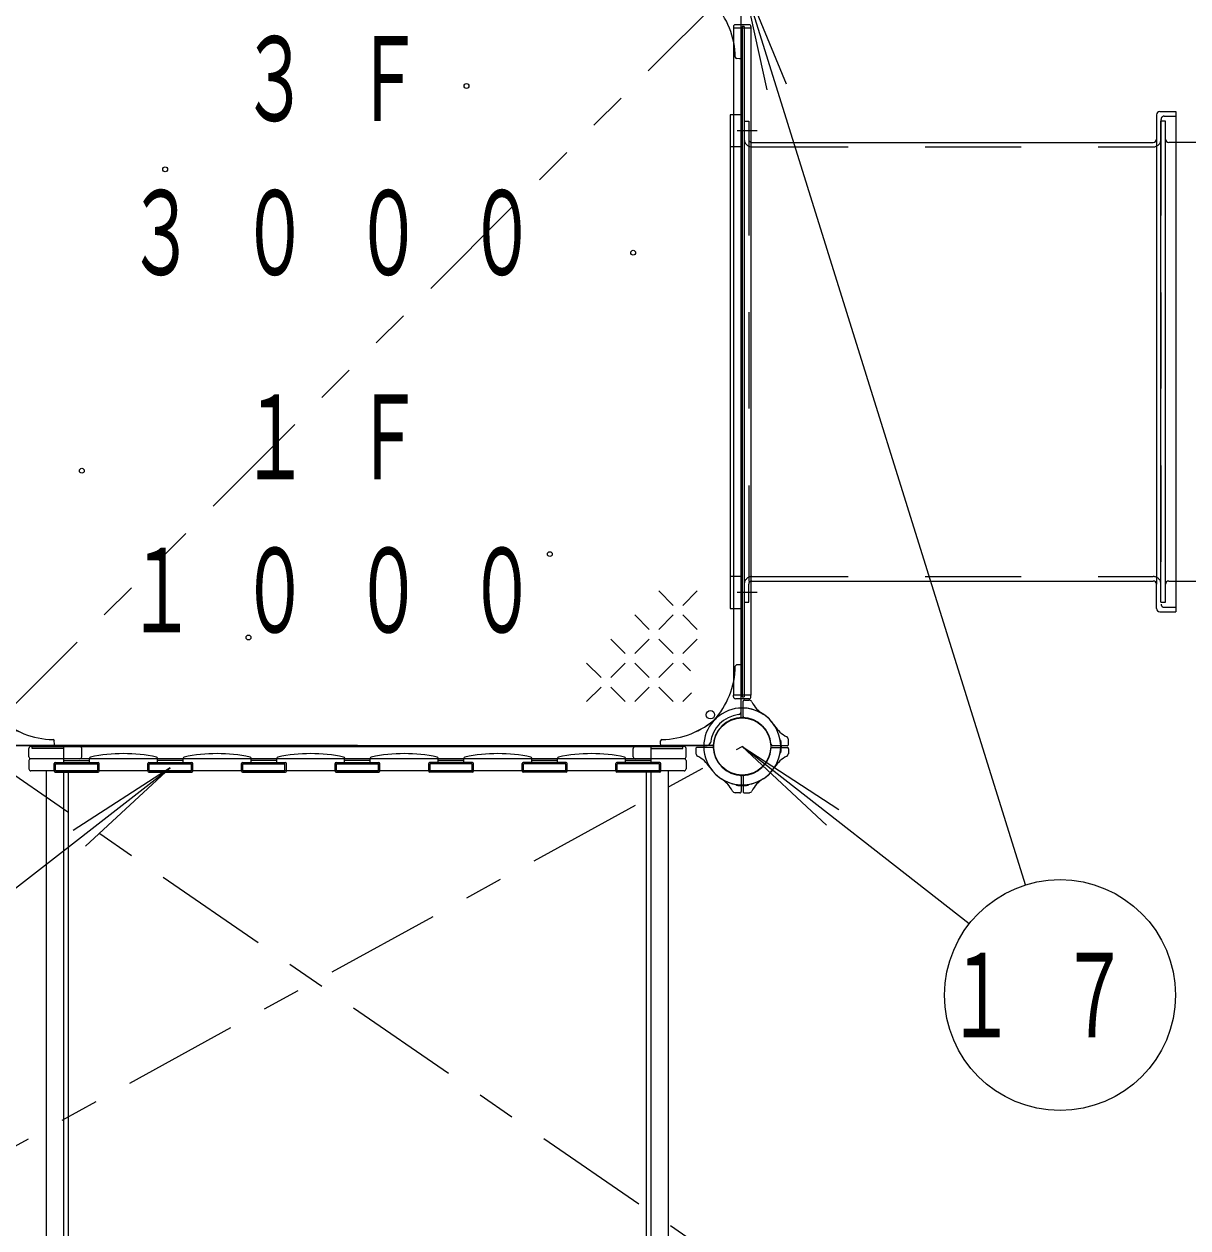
# Model space of a CAD drawing. Units: millimetres on the paper. Extents: x -385 to 0, y -594 to 267.
# Drawn here: x -236.12 to -205.87, y 151.49 to 182.77 of the extents above; entities that cross this region are included whole.
import ezdxf

# ---------------------------------------------------------------- set-up
doc = ezdxf.new("R2010")
doc.units = ezdxf.units.MM
for name, pattern in [('USER1', [4.5, 2.5, -2]), ('USER2', [6, 3, -1, 1, -1]), ('USER3', [8, 3, -1, 1, -1, 1, -1])]:
    doc.linetypes.add(name, pattern=pattern)
doc.layers.add('LY_1', color=7, linetype='Continuous', lineweight=25)
doc.styles.add('ＭＳ ゴシック', font='')
doc.styles.get('ＭＳ ゴシック').set_extended_font_data('MS Gothic')

msp = doc.modelspace()

# ---------------------------------------------------------------- linework, layer by layer
at = {"layer": 'LY_1', "lineweight": 13}
for p, q in [((-217.454, 183.999), (-216.813, 181.068)), ((-217.454, 183.999), (-216.314, 181.224)), ((-210.087, 160.401), (-217.454, 183.999)), ((-206.568, 173.999), (-206.568, 180.249)), ((-206.451, 180.249), (-206.568, 180.249)), ((-206.451, 173.999), (-206.451, 180.249)), ((-198.263, 179.699), (-206.368, 179.699)), ((-206.568, 167.749), (-206.568, 173.999)), ((-206.451, 167.749), (-206.451, 173.999)), ((-219.623, 168.042), (-219.248, 167.667)), ((-218.623, 168.042), (-218.998, 167.667)), ((-206.368, 168.299), (-198.263, 168.299)), ((-206.568, 167.749), (-206.451, 167.749)), ((-220.248, 167.417), (-219.873, 167.042)), ((-219.248, 167.417), (-219.623, 167.042)), ((-218.998, 167.417), (-218.623, 167.042)), ((-220.873, 166.792), (-220.498, 166.417)), ((-219.873, 166.792), (-220.248, 166.417)), ((-219.623, 166.792), (-219.248, 166.417)), ((-218.623, 166.792), (-218.998, 166.417)), ((-221.498, 166.167), (-221.123, 165.792)), ((-220.498, 166.167), (-220.873, 165.792)), ((-220.248, 166.167), (-219.873, 165.792)), ((-219.248, 166.167), (-219.623, 165.792)), ((-218.998, 166.167), (-218.798, 165.968)), ((-221.123, 165.542), (-221.498, 165.167)), ((-220.873, 165.542), (-220.498, 165.167)), ((-219.873, 165.542), (-220.248, 165.167)), ((-219.623, 165.542), (-219.248, 165.167)), ((-218.775, 165.39), (-218.998, 165.167)), ((-217.454, 163.999), (-215.262, 161.952)), ((-217.454, 163.999), (-214.939, 162.364)), ((-211.556, 159.386), (-217.454, 163.999)), ((-240.6, 157.017), (-232.321, 163.446)), ((-232.321, 163.446), (-234.842, 161.819)), ((-232.321, 163.446), (-234.521, 161.406))]:
    msp.add_line(p, q, dxfattribs=at)
at = {"layer": 'LY_1', "linetype": 'USER3', "lineweight": 13}
msp.add_line((-236.865, 164.588), (-218.044, 183.41), dxfattribs=at)
at = {"layer": 'LY_1'}
for p, q in [((-217.479, 173.999), (-217.479, 183.218)), ((-217.278, 182.758), (-217.631, 182.758)), ((-217.681, 182.708), (-217.681, 182.666)), ((-217.681, 182.666), (-217.681, 165.333)), ((-217.228, 182.666), (-217.681, 182.666)), ((-217.454, 182.708), (-217.454, 165.291)), ((-217.401, 182.708), (-217.454, 182.708)), ((-217.401, 182.708), (-217.401, 165.291)), ((-217.228, 182.708), (-217.228, 182.666)), ((-217.228, 182.666), (-217.228, 165.333)), ((-217.515, 181.875), (-217.602, 181.88)), ((-217.771, 180.416), (-217.771, 167.583)), ((-217.454, 180.416), (-217.771, 180.416)), ((-217.401, 180.249), (-217.284, 180.249)), ((-217.284, 180.249), (-217.284, 179.783)), ((-206.684, 180.416), (-206.684, 179.783)), ((-206.601, 180.499), (-206.184, 180.499)), ((-206.184, 180.499), (-206.184, 167.499)), ((-217.201, 179.699), (-206.768, 179.699)), ((-206.684, 179.783), (-206.684, 168.216)), ((-217.479, 164.78), (-217.479, 173.999)), ((-217.284, 167.749), (-217.284, 168.216)), ((-217.201, 168.299), (-206.768, 168.299)), ((-206.684, 167.583), (-206.684, 168.216)), ((-217.401, 167.749), (-217.284, 167.749)), ((-217.771, 167.583), (-217.454, 167.583)), ((-206.601, 167.499), (-206.184, 167.499)), ((-217.515, 166.123), (-217.602, 166.119)), ((-217.681, 165.291), (-217.681, 165.333)), ((-217.228, 165.333), (-217.681, 165.333)), ((-217.278, 165.241), (-217.631, 165.241)), ((-217.454, 165.291), (-217.401, 165.291)), ((-217.395, 165.206), (-217.274, 165.202)), ((-217.228, 165.291), (-217.228, 165.333)), ((-217.429, 164.78), (-217.429, 165.173)), ((-236.673, 164.024), (-235.364, 164.024)), ((-236.673, 164.024), (-235.364, 164.024)), ((-227.454, 164.024), (-236.544, 164.024)), ((-218.963, 163.999), (-235.946, 163.999)), ((-235.913, 163.999), (-218.996, 163.999)), ((-235.913, 163.946), (-235.913, 163.999)), ((-235.33, 164.059), (-235.335, 164.147)), ((-235.088, 163.583), (-235.088, 163.999)), ((-227.454, 164.024), (-218.365, 164.024)), ((-219.821, 163.583), (-219.821, 163.999)), ((-219.579, 164.059), (-219.574, 164.147)), ((-218.236, 164.024), (-219.545, 164.024)), ((-218.236, 164.024), (-219.545, 164.024)), ((-218.996, 163.946), (-218.996, 163.999)), ((-218.236, 163.974), (-218.628, 163.974)), ((-218.236, 163.974), (-218.628, 163.974)), ((-216.673, 164.024), (-216.281, 164.024)), ((-216.673, 164.024), (-216.281, 164.024)), ((-216.673, 163.974), (-216.281, 163.974)), ((-216.673, 163.974), (-216.281, 163.974)), ((-216.468, 164.166), (-216.466, 164.166)), ((-216.247, 164.059), (-216.252, 164.18)), ((-235.996, 163.732), (-235.996, 163.949)), ((-218.963, 163.682), (-235.946, 163.682)), ((-235.088, 163.946), (-235.913, 163.946)), ((-234.621, 163.732), (-234.621, 163.949)), ((-234.421, 163.583), (-234.421, 163.692)), ((-232.654, 163.583), (-232.654, 163.692)), ((-231.988, 163.583), (-231.988, 163.692)), ((-230.221, 163.583), (-230.221, 163.692)), ((-229.554, 163.583), (-229.554, 163.692)), ((-227.788, 163.583), (-227.788, 163.692)), ((-227.121, 163.583), (-227.121, 163.692)), ((-225.354, 163.583), (-225.354, 163.692)), ((-224.688, 163.583), (-224.688, 163.692)), ((-222.921, 163.583), (-222.921, 163.692)), ((-222.254, 163.583), (-222.254, 163.692)), ((-220.488, 163.583), (-220.488, 163.692)), ((-220.288, 163.732), (-220.288, 163.949)), ((-219.821, 163.946), (-218.996, 163.946)), ((-218.913, 163.732), (-218.913, 163.949)), ((-218.662, 163.94), (-218.657, 163.818)), ((-216.468, 163.833), (-216.466, 163.833)), ((-216.247, 163.94), (-216.252, 163.809)), ((-235.996, 163.632), (-235.996, 163.416)), ((-218.963, 163.366), (-235.946, 163.366)), ((-235.541, 121.533), (-235.541, 163.366)), ((-235.338, 163.358), (-235.338, 163.558)), ((-235.313, 163.583), (-234.196, 163.583)), ((-235.313, 163.333), (-234.196, 163.333)), ((-235.303, 163.368), (-235.303, 163.548)), ((-235.303, 163.548), (-234.206, 163.548)), ((-235.303, 163.368), (-234.206, 163.368)), ((-235.088, 163.636), (-234.421, 163.636)), ((-235.088, 121.533), (-235.088, 163.366)), ((-234.964, 122.2), (-234.964, 163.366)), ((-234.206, 163.368), (-234.206, 163.548)), ((-234.171, 163.358), (-234.171, 163.558)), ((-232.904, 163.358), (-232.904, 163.558)), ((-232.879, 163.583), (-231.763, 163.583)), ((-232.879, 163.333), (-231.763, 163.333)), ((-232.869, 163.368), (-232.869, 163.548)), ((-232.869, 163.548), (-231.773, 163.548)), ((-232.869, 163.368), (-231.773, 163.368)), ((-231.988, 163.636), (-232.654, 163.636)), ((-231.773, 163.368), (-231.773, 163.548)), ((-231.738, 163.358), (-231.738, 163.558)), ((-230.471, 163.358), (-230.471, 163.558)), ((-230.446, 163.583), (-229.329, 163.583)), ((-230.446, 163.333), (-229.329, 163.333)), ((-230.436, 163.368), (-230.436, 163.548)), ((-230.436, 163.548), (-229.339, 163.548)), ((-230.436, 163.368), (-229.339, 163.368)), ((-229.554, 163.636), (-230.221, 163.636)), ((-229.339, 163.368), (-229.339, 163.548)), ((-229.304, 163.358), (-229.304, 163.558)), ((-228.038, 163.358), (-228.038, 163.558)), ((-228.013, 163.583), (-226.896, 163.583)), ((-228.013, 163.333), (-226.896, 163.333)), ((-228.003, 163.368), (-228.003, 163.548)), ((-228.003, 163.548), (-226.906, 163.548)), ((-228.003, 163.368), (-226.906, 163.368)), ((-227.121, 163.636), (-227.788, 163.636)), ((-226.906, 163.368), (-226.906, 163.548)), ((-226.871, 163.358), (-226.871, 163.558)), ((-225.604, 163.358), (-225.604, 163.558)), ((-224.463, 163.583), (-225.579, 163.583)), ((-224.463, 163.333), (-225.579, 163.333)), ((-224.473, 163.548), (-225.569, 163.548)), ((-225.569, 163.368), (-225.569, 163.548)), ((-224.473, 163.368), (-225.569, 163.368)), ((-224.688, 163.636), (-225.354, 163.636)), ((-224.473, 163.368), (-224.473, 163.548)), ((-224.438, 163.358), (-224.438, 163.558)), ((-223.171, 163.358), (-223.171, 163.558)), ((-222.029, 163.583), (-223.146, 163.583)), ((-222.029, 163.333), (-223.146, 163.333)), ((-222.039, 163.548), (-223.136, 163.548)), ((-223.136, 163.368), (-223.136, 163.548)), ((-222.039, 163.368), (-223.136, 163.368)), ((-222.254, 163.636), (-222.921, 163.636)), ((-222.039, 163.368), (-222.039, 163.548)), ((-222.004, 163.358), (-222.004, 163.558)), ((-220.738, 163.358), (-220.738, 163.558)), ((-219.596, 163.583), (-220.713, 163.583)), ((-219.596, 163.333), (-220.713, 163.333)), ((-219.606, 163.548), (-220.703, 163.548)), ((-220.703, 163.368), (-220.703, 163.548)), ((-219.606, 163.368), (-220.703, 163.368)), ((-219.821, 163.636), (-220.488, 163.636)), ((-219.944, 122.2), (-219.944, 163.366)), ((-219.821, 121.533), (-219.821, 163.366)), ((-219.606, 163.368), (-219.606, 163.548)), ((-219.571, 163.358), (-219.571, 163.558)), ((-219.368, 121.533), (-219.368, 163.366)), ((-218.913, 163.632), (-218.913, 163.416)), ((-217.479, 163.218), (-217.479, 162.825)), ((-217.429, 163.218), (-217.429, 162.825)), ((-217.514, 162.792), (-217.635, 162.796)), ((-217.621, 163.013), (-217.621, 163.01)), ((-217.395, 162.792), (-217.264, 162.797)), ((-217.288, 163.013), (-217.288, 163.01))]:
    msp.add_line(p, q, dxfattribs=at)
at = {"layer": 'LY_1', "linetype": 'USER1', "lineweight": 13}
for p, q in [((-206.568, 180.299), (-206.568, 167.699)), ((-206.484, 180.383), (-206.184, 180.383)), ((-217.284, 179.783), (-217.284, 168.216)), ((-217.454, 179.583), (-217.771, 179.583)), ((-217.201, 179.583), (-206.768, 179.583)), ((-217.454, 168.416), (-217.771, 168.416)), ((-217.201, 168.416), (-206.768, 168.416)), ((-206.484, 167.616), (-206.184, 167.616))]:
    msp.add_line(p, q, dxfattribs=at)
at = {"layer": 'LY_1', "linetype": 'USER2', "lineweight": 13}
for p, q in [((-217.062, 179.999), (-217.586, 179.999)), ((-217.062, 167.999), (-217.586, 167.999)), ((-280.701, 129.245), (-217.454, 163.999)), ((-237.454, 163.999), (-62.071, 43.58))]:
    msp.add_line(p, q, dxfattribs=at)
at = {"layer": 'LY_1'}
for centre, radius in [((-224.621, 181.166), 0.0625), ((-232.454, 178.999), 0.0625), ((-220.288, 176.832), 0.0625), ((-234.621, 171.166), 0.0625), ((-222.454, 168.999), 0.0625), ((-230.288, 166.832), 0.0625), ((-218.279, 164.824), 0.108), ((-217.454, 163.999), 0.743), ((-217.454, 163.999), 0.743)]:
    msp.add_circle(centre, radius, dxfattribs=at)
at = {"layer": 'LY_1', "lineweight": 13}
msp.add_circle((-209.193, 157.538), 3, dxfattribs=at)
at = {"layer": 'LY_1'}
for centre, radius, start, end in [((-219.8, 181.871), 2.167, 1.0841, 42.2172), ((-217.631, 182.708), 0.05, 90, 180), ((-217.278, 182.708), 0.05, 0, 90), ((-217.6, 181.913), 0.0333, 181.0841, 267), ((-217.513, 181.909), 0.0333, 267, 0), ((-206.601, 180.416), 0.0833, 90, 180), ((-217.201, 179.783), 0.0833, 180, 270), ((-206.768, 179.783), 0.0833, 270, 0), ((-217.201, 168.216), 0.0833, 90, 180), ((-206.768, 168.216), 0.0833, 0, 90), ((-206.601, 167.583), 0.0833, 180, 270), ((-219.8, 166.127), 2.167, 317.7828, 358.9158), ((-217.6, 166.085), 0.0333, 93, 178.9159), ((-217.513, 166.09), 0.0333, 0, 93), ((-217.631, 165.291), 0.05, 180, 270), ((-217.396, 165.173), 0.0333, 88, 180), ((-217.278, 165.291), 0.05, 270, 0), ((-217.454, 163.999), 1, 90, 132.2172), ((-217.454, 163.999), 1, 90, 132.2172), ((-217.563, 164.909), 0.0833, 276.7872, 0), ((-217.454, 163.999), 1, 32.7272, 90), ((-217.454, 163.999), 1, 0, 90), ((-217.277, 165.119), 0.0833, 27.4588, 88), ((-216.463, 165.542), 0.833, 207.4588, 237.2728), ((-235.327, 166.345), 2.167, 227.7828, 268.9158), ((-235.327, 166.344), 2.167, 227.7828, 268.9158), ((-219.582, 166.345), 2.167, 271.0842, 312.2172), ((-219.582, 166.344), 2.167, 271.0842, 312.2172), ((-217.454, 163.999), 1, 137.7828, 180), ((-217.454, 163.999), 0.833, 96.7872, 173.2128), ((-217.454, 163.999), 0.75, 90, 180), ((-217.454, 163.999), 0.75, 90, 175.7293), ((-217.513, 164.78), 0.0333, 274.2707, 0), ((-217.454, 163.999), 0.75, 4.2707, 90), ((-217.454, 163.999), 0.75, 0, 90), ((-217.396, 164.78), 0.0333, 180, 265.7293), ((-215.912, 164.99), 0.833, 212.7272, 242.5412), ((-215.912, 164.99), 0.833, 212.7272, 242.5412), ((-235.946, 163.949), 0.05, 90, 180), ((-235.368, 164.145), 0.0333, 3, 88.9159), ((-235.368, 164.145), 0.0333, 3, 88.9159), ((-235.364, 164.058), 0.0333, 270, 3), ((-235.364, 164.057), 0.0333, 270, 3), ((-234.671, 163.949), 0.05, 0, 90), ((-220.238, 163.949), 0.05, 90, 180), ((-219.545, 164.058), 0.0333, 177, 270), ((-219.545, 164.057), 0.0333, 177, 270), ((-219.541, 164.145), 0.0333, 91.0841, 177), ((-219.541, 164.145), 0.0333, 91.0841, 177), ((-218.963, 163.949), 0.05, 0, 90), ((-218.628, 163.941), 0.0333, 90, 182), ((-218.628, 163.941), 0.0333, 90, 182), ((-217.454, 163.999), 1, 180, 270), ((-218.365, 164.107), 0.0833, 270, 353.2128), ((-218.236, 164.058), 0.0333, 270, 355.7293), ((-218.236, 164.057), 0.0333, 270, 355.7293), ((-218.236, 163.941), 0.0333, 4.2707, 90), ((-218.236, 163.941), 0.0333, 4.2707, 90), ((-217.454, 163.999), 0.75, 180, 270), ((-217.454, 163.999), 1, 270, 0), ((-217.454, 163.999), 0.75, 270, 0), ((-216.673, 164.058), 0.0333, 184.2707, 270), ((-216.673, 164.057), 0.0333, 184.2707, 270), ((-216.673, 163.941), 0.0333, 90, 175.7293), ((-216.673, 163.941), 0.0333, 90, 175.7293), ((-216.466, 164.149), 0.0167, 8.6269, 90), ((-217.454, 163.999), 1.017, 0, 8.6269), ((-217.454, 163.999), 1.017, 351.3731, 0), ((-216.335, 164.177), 0.0833, 2, 62.5412), ((-216.335, 164.177), 0.0833, 2, 62.5412), ((-216.281, 164.058), 0.0333, 270, 2), ((-216.281, 164.057), 0.0333, 270, 2), ((-216.281, 163.941), 0.0333, 358, 90), ((-216.281, 163.941), 0.0333, 358, 90), ((-235.946, 163.732), 0.05, 180, 270), ((-235.946, 163.632), 0.05, 90, 180), ((-234.671, 163.732), 0.05, 270, 0), ((-234.388, 163.692), 0.0333, 101.6949, 180), ((-233.538, 159.586), 4.227, 78.3051, 101.6949), ((-232.688, 163.692), 0.0333, 0, 78.3051), ((-231.954, 163.692), 0.0333, 101.6949, 180), ((-231.104, 159.586), 4.227, 78.3051, 101.6949), ((-230.254, 163.692), 0.0333, 0, 78.3051), ((-229.521, 163.692), 0.0333, 101.6949, 180), ((-228.671, 159.586), 4.227, 78.3051, 101.6949), ((-227.821, 163.692), 0.0333, 0, 78.3051), ((-227.088, 163.692), 0.0333, 101.6949, 180), ((-226.238, 159.586), 4.227, 78.3051, 101.6949), ((-225.388, 163.692), 0.0333, 0, 78.3051), ((-224.654, 163.692), 0.0333, 101.6949, 180), ((-223.804, 159.586), 4.227, 78.3051, 101.6949), ((-222.954, 163.692), 0.0333, 0, 78.3051), ((-222.221, 163.692), 0.0333, 101.6949, 180), ((-221.371, 159.586), 4.227, 78.3051, 101.6949), ((-220.521, 163.692), 0.0333, 0, 78.3051), ((-220.238, 163.732), 0.05, 180, 270), ((-218.963, 163.732), 0.05, 270, 0), ((-218.963, 163.632), 0.05, 0, 90), ((-218.574, 163.822), 0.0833, 182, 242.5412), ((-218.574, 163.821), 0.0833, 182, 242.5412), ((-218.997, 163.008), 0.833, 32.7272, 62.5412), ((-218.997, 163.008), 0.833, 32.7272, 62.5412), ((-217.454, 163.999), 0.75, 184.2707, 270), ((-217.454, 163.999), 0.75, 270, 355.7293), ((-215.912, 163.008), 0.833, 117.4588, 147.2728), ((-215.912, 163.008), 0.833, 117.4588, 147.2728), ((-216.466, 163.849), 0.0167, 270, 351.3731), ((-216.335, 163.822), 0.0833, 297.4588, 358), ((-216.335, 163.821), 0.0833, 297.4588, 358), ((-235.946, 163.416), 0.05, 180, 270), ((-235.313, 163.558), 0.025, 90, 180), ((-235.313, 163.358), 0.025, 180, 270), ((-234.196, 163.558), 0.025, 0, 90), ((-234.196, 163.358), 0.025, 270, 0), ((-232.879, 163.558), 0.025, 90, 180), ((-232.879, 163.358), 0.025, 180, 270), ((-231.763, 163.558), 0.025, 0, 90), ((-231.763, 163.358), 0.025, 270, 0), ((-230.446, 163.558), 0.025, 90, 180), ((-230.446, 163.358), 0.025, 180, 270), ((-229.329, 163.558), 0.025, 0, 90), ((-229.329, 163.358), 0.025, 270, 0), ((-228.013, 163.558), 0.025, 90, 180), ((-228.013, 163.358), 0.025, 180, 270), ((-226.896, 163.558), 0.025, 0, 90), ((-226.896, 163.358), 0.025, 270, 0), ((-225.579, 163.558), 0.025, 90, 180), ((-225.579, 163.358), 0.025, 180, 270), ((-224.463, 163.558), 0.025, 0, 90), ((-224.463, 163.358), 0.025, 270, 0), ((-223.146, 163.558), 0.025, 90, 180), ((-223.146, 163.358), 0.025, 180, 270), ((-222.029, 163.558), 0.025, 0, 90), ((-222.029, 163.358), 0.025, 270, 0), ((-220.713, 163.558), 0.025, 90, 180), ((-220.713, 163.358), 0.025, 180, 270), ((-219.596, 163.558), 0.025, 0, 90), ((-219.596, 163.358), 0.025, 270, 0), ((-218.963, 163.416), 0.05, 270, 0), ((-217.454, 163.999), 1, 212.7272, 270), ((-217.454, 163.999), 1, 270, 327.2728), ((-218.446, 162.457), 0.833, 27.4588, 57.2728), ((-217.513, 163.218), 0.0333, 0, 85.7293), ((-217.396, 163.218), 0.0333, 94.2707, 180), ((-216.463, 162.457), 0.833, 122.7272, 152.5412), ((-217.632, 162.88), 0.0833, 207.4588, 268), ((-217.604, 163.011), 0.0167, 180, 261.3731), ((-217.604, 163.01), 0.0167, 180, 261.3731), ((-217.454, 163.999), 1.017, 261.3731, 270), ((-217.454, 163.999), 1.017, 261.3731, 270), ((-217.513, 162.825), 0.0333, 268, 0), ((-217.454, 163.999), 1.017, 270, 278.6269), ((-217.454, 163.999), 1.017, 270, 278.6269), ((-217.396, 162.825), 0.0333, 180, 272), ((-217.304, 163.011), 0.0167, 278.6269, 0), ((-217.304, 163.01), 0.0167, 278.6269, 0), ((-217.277, 162.88), 0.0833, 272, 332.5412)]:
    msp.add_arc(centre, radius, start, end, dxfattribs=at)
at = {"layer": 'LY_1', "linetype": 'USER1', "lineweight": 13}
for centre, radius, start, end in [((-206.484, 180.299), 0.0833, 90, 180), ((-217.201, 179.783), 0.2, 180, 270), ((-206.768, 179.783), 0.2, 270, 0), ((-217.201, 168.216), 0.2, 90, 180), ((-206.768, 168.216), 0.2, 0, 90), ((-206.484, 167.699), 0.0833, 180, 270)]:
    msp.add_arc(centre, radius, start, end, dxfattribs=at)
at = {"layer": 'LY_1', "lineweight": 13}
for centre, start, end in [((-206.368, 179.783), 180.3067, 270.1204), ((-206.368, 168.216), 89.8234, 179.8936)]:
    msp.add_arc(centre, 0.0833, start, end, dxfattribs=at)

# ---------------------------------------------------------------- texts
at = {"layer": 'LY_1', "char_height": 2.199, "style": 'ＭＳ ゴシック'}
for s, insert, attachment_point in [('\\T1.64;\\W0.6;\u3000３Ｆ', (-233.454, 181.339), 4), ('\\T1.64;\\W0.6;３０００', (-233.454, 177.339), 4), ('\\T1.64;\\W0.6;\u3000１Ｆ', (-233.454, 172.045), 4), ('\\T1.64;\\W0.6;１０００', (-233.454, 168.045), 4), ('\\T1.64;\\W0.6;１７', (-209.193, 157.538), 5)]:
    msp.add_mtext(s, dxfattribs=dict(at, insert=insert, attachment_point=attachment_point))

doc.saveas('drawing.dxf')
